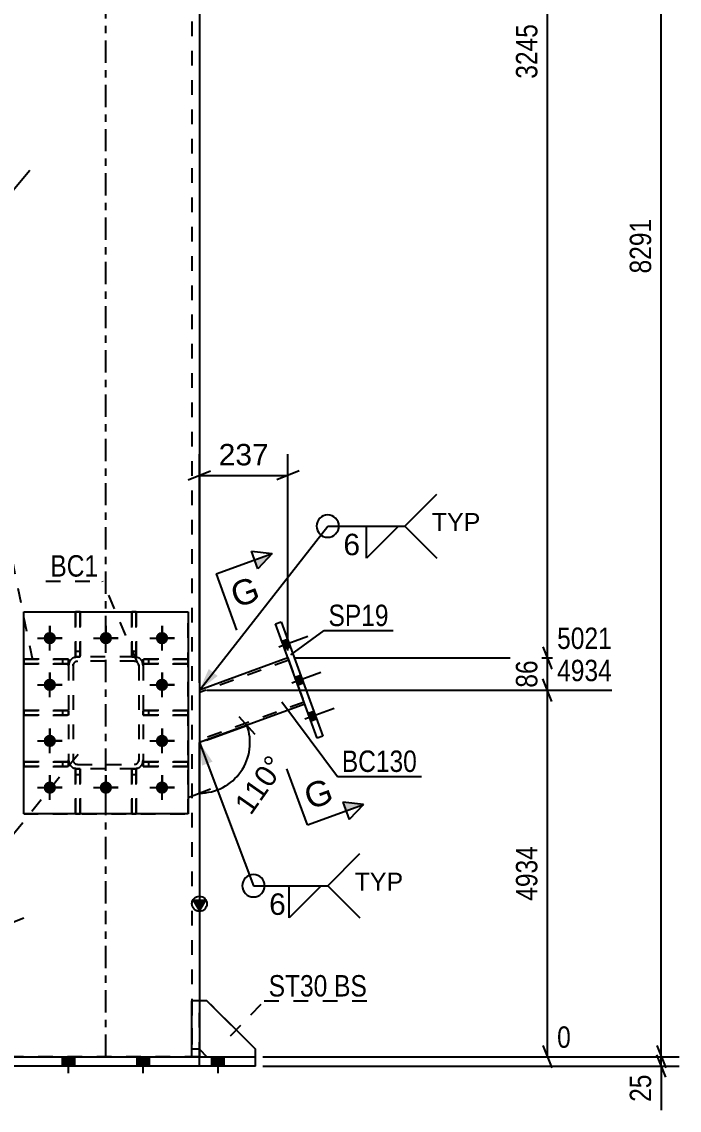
# Model space of a CAD drawing. Header units: millimetres. Extents: x 0 to 841, y 0 to 594.
# Drawn here: x 169.4 to 257.3, y 272.3 to 417.9 of the extents above; entities that cross this region are included whole.
import ezdxf

# ---------------------------------------------------------------- set-up
doc = ezdxf.new("R2010")
doc.units = ezdxf.units.MM
doc.linetypes.add('DXK_LINE_DOT2', pattern=[3.9198, 1.9599, -1.9599])
doc.linetypes.add('DXK_LINE_DOT3', pattern=[5.9187, 2.979, -0.9799, 0.9799, -0.9799])
doc.styles.add('Arial', font='ARIAL.TTF', dxfattribs={"height": 0.2})
doc.styles.add('Arial Narrow', font='ARIALN.TTF', dxfattribs={"height": 0.2})

# ---------------------------------------------------------------- blocks, each defined once
blk = doc.blocks.new('Part-339278137-5560 - 5542')
at = {"linetype": 'Continuous'}
blk.add_hatch(color=2, dxfattribs=at).paths.add_polyline_path([(193.12, 299.01), (192.32, 300.41), (193.92, 300.41)])
at = {"color": 7, "linetype": 'DXK_LINE_DOT3'}
for p, q in [((180.62, 299.95), (180.62, 496.31)), ((180.62, 279.45), (180.62, 298.95))]:
    blk.add_line(p, q, dxfattribs=at)
at = {"color": 7, "linetype": 'DXK_LINE_DOT2'}
for p, q in [((192.12, 496.31), (192.12, 299.95)), ((192.12, 298.95), (192.12, 279.45)), ((193.12, 279.45), (193.12, 286.95)), ((193.12, 279.45), (168.12, 279.45))]:
    blk.add_line(p, q, dxfattribs=at)
at = {"color": 2, "linetype": 'Continuous'}
for p, q in [((193.12, 492.08), (193.12, 299.95)), ((193.12, 299.01), (192.32, 300.41)), ((192.32, 300.41), (193.92, 300.41)), ((193.92, 300.41), (193.12, 299.01)), ((193.12, 298.95), (193.12, 286.95))]:
    blk.add_line(p, q, dxfattribs=at)
blk.add_circle((193.12, 299.91), 1, dxfattribs=at)
blk = doc.blocks.new('Part-339278137-5550 - 5542')
at = {"color": 7, "linetype": 'DXK_LINE_DOT2'}
for p, q in [((175.62, 331.75), (175.71, 332.21)), ((175.71, 332.21), (175.62, 331.75)), ((176.26, 331.98), (176.22, 331.75)), ((176.22, 331.75), (176.26, 331.98)), ((176.36, 332.86), (176.82, 332.95)), ((176.82, 332.95), (176.36, 332.86)), ((176.82, 332.35), (176.59, 332.31)), ((176.59, 332.31), (176.82, 332.35)), ((184.42, 332.95), (176.82, 332.95)), ((184.42, 332.35), (176.82, 332.35)), ((184.42, 332.95), (184.88, 332.86)), ((184.88, 332.86), (184.42, 332.95)), ((184.65, 332.31), (184.42, 332.35)), ((184.42, 332.35), (184.65, 332.31)), ((185.02, 331.75), (184.97, 331.98)), ((184.97, 331.98), (185.02, 331.75)), ((185.53, 332.21), (185.62, 331.75)), ((185.62, 331.75), (185.53, 332.21)), ((175.62, 331.75), (175.62, 319.15)), ((176.22, 331.75), (176.22, 319.15)), ((185.02, 331.75), (185.02, 319.15)), ((185.62, 331.75), (185.62, 319.15)), ((175.71, 318.7), (175.62, 319.15)), ((175.62, 319.15), (175.71, 318.7)), ((176.22, 319.15), (176.26, 318.92)), ((176.26, 318.92), (176.22, 319.15)), ((184.97, 318.92), (185.02, 319.15)), ((185.02, 319.15), (184.97, 318.92)), ((185.62, 319.15), (185.53, 318.7)), ((185.53, 318.7), (185.62, 319.15)), ((176.82, 317.95), (176.36, 318.05)), ((176.36, 318.05), (176.82, 317.95)), ((176.59, 318.6), (176.82, 318.55)), ((176.82, 318.55), (176.59, 318.6)), ((176.82, 318.55), (184.42, 318.55)), ((184.42, 317.95), (176.82, 317.95)), ((184.42, 318.55), (184.65, 318.6)), ((184.65, 318.6), (184.42, 318.55)), ((184.88, 318.05), (184.42, 317.95)), ((184.42, 317.95), (184.88, 318.05))]:
    blk.add_line(p, q, dxfattribs=at)
at = {"color": 7, "linetype": 'DXK_LINE_DOT3'}
blk.add_line((180.62, 325.45), (180.62, 325.45), dxfattribs=at)
at = {"color": 7, "linetype": 'DXK_LINE_DOT2'}
for centre, radius, start, end in [((176.82, 331.75), 1.2, 112.5, 157.5), ((176.82, 331.75), 1.2, 112.5, 157.5), ((176.82, 331.75), 0.6, 112.5, 157.5), ((176.82, 331.75), 0.6, 112.5, 157.5), ((184.42, 331.75), 0.6, 22.5, 67.5), ((184.42, 331.75), 0.6, 22.5, 67.5), ((184.42, 331.75), 1.2, 22.5, 67.5), ((184.42, 331.75), 1.2, 22.5, 67.5), ((176.82, 319.15), 0.6, 202.5, 247.5), ((176.82, 319.15), 0.6, 202.5, 247.5), ((184.42, 319.15), 0.6, 292.5, 337.5), ((184.42, 319.15), 0.6, 292.5, 337.5), ((176.82, 319.15), 1.2, 202.5, 247.5), ((176.82, 319.15), 1.2, 202.5, 247.5), ((184.42, 319.15), 1.2, 292.5, 337.5), ((184.42, 319.15), 1.2, 292.5, 337.5)]:
    blk.add_arc(centre, radius, start, end, dxfattribs=at)
blk = doc.blocks.new('Part-339278137-5694 - 5542')
at = {"color": 7, "linetype": 'DXK_LINE_DOT2'}
for p, q in [((176.57, 332.95), (176.57, 338.95)), ((176.57, 338.95), (177.17, 338.95)), ((177.17, 338.95), (177.17, 332.95)), ((176.57, 333.7), (177.17, 333.7)), ((177.17, 332.95), (176.57, 332.95))]:
    blk.add_line(p, q, dxfattribs=at)
blk = doc.blocks.new('Part-339278137-5676 - 5542')
at = {"color": 2, "linetype": 'Continuous'}
for p, q in [((160.62, 279.45), (200.62, 279.45)), ((160.62, 278.2), (160.62, 279.45)), ((200.62, 278.2), (160.62, 278.2)), ((168.12, 278.2), (168.12, 279.45)), ((193.12, 278.2), (193.12, 279.45)), ((200.62, 278.2), (200.62, 279.45))]:
    blk.add_line(p, q, dxfattribs=at)
at = {"color": 7, "linetype": 'DXK_LINE_DOT2'}
for p, q in [((168.12, 278.2), (168.12, 279.45)), ((193.12, 278.2), (193.12, 279.45))]:
    blk.add_line(p, q, dxfattribs=at)
blk = doc.blocks.new('Part-339278137-5629 - 5542')
at = {"color": 7, "linetype": 'DXK_LINE_DOT2'}
for p, q in [((191.62, 318.88), (185.62, 318.88)), ((185.62, 318.88), (185.62, 318.28)), ((186.37, 318.28), (186.37, 318.88)), ((191.62, 318.28), (191.62, 318.88)), ((185.62, 318.28), (191.62, 318.28))]:
    blk.add_line(p, q, dxfattribs=at)
blk = doc.blocks.new('Part-339278137-5630 - 5542')
at = {"color": 7, "linetype": 'DXK_LINE_DOT2'}
for p, q in [((191.62, 332.63), (185.62, 332.63)), ((185.62, 332.63), (185.62, 332.03)), ((185.62, 332.03), (191.62, 332.03)), ((186.37, 332.03), (186.37, 332.63)), ((191.62, 332.03), (191.62, 332.63))]:
    blk.add_line(p, q, dxfattribs=at)
blk = doc.blocks.new('Part-339278137-5631 - 5542')
at = {"color": 7, "linetype": 'DXK_LINE_DOT2'}
for p, q in [((191.62, 325.75), (185.62, 325.75)), ((185.62, 325.75), (185.62, 325.15)), ((185.62, 325.15), (191.62, 325.15)), ((186.37, 325.15), (186.37, 325.75)), ((191.62, 325.15), (191.62, 325.75))]:
    blk.add_line(p, q, dxfattribs=at)
blk = doc.blocks.new('Part-339278137-5713 - 5542')
at = {"color": 7, "linetype": 'DXK_LINE_DOT2'}
for p, q in [((175.62, 332.63), (169.62, 332.63)), ((169.62, 332.63), (169.62, 332.03)), ((169.62, 332.03), (175.62, 332.03)), ((174.87, 332.03), (174.87, 332.63)), ((175.62, 332.03), (175.62, 332.63))]:
    blk.add_line(p, q, dxfattribs=at)
blk = doc.blocks.new('Part-339278137-5711 - 5542')
at = {"color": 7, "linetype": 'DXK_LINE_DOT2'}
for p, q in [((185.62, 332.03), (185.62, 332.63)), ((185.62, 332.63), (191.62, 332.63)), ((191.62, 332.03), (185.62, 332.03)), ((186.37, 332.03), (186.37, 332.63)), ((191.62, 332.63), (191.62, 332.03))]:
    blk.add_line(p, q, dxfattribs=at)
blk = doc.blocks.new('Part-339278137-5692 - 5542')
at = {"color": 7, "linetype": 'DXK_LINE_DOT2'}
for p, q in [((185.62, 325.15), (185.62, 325.75)), ((185.62, 325.75), (191.62, 325.75)), ((191.62, 325.15), (185.62, 325.15)), ((186.37, 325.15), (186.37, 325.75)), ((191.62, 325.75), (191.62, 325.15))]:
    blk.add_line(p, q, dxfattribs=at)
blk = doc.blocks.new('Part-339278137-5699 - 5542')
at = {"color": 7, "linetype": 'DXK_LINE_DOT2'}
for p, q in [((169.62, 318.88), (175.62, 318.88)), ((169.62, 318.28), (169.62, 318.88)), ((174.87, 318.28), (174.87, 318.88)), ((175.62, 318.88), (175.62, 318.28)), ((175.62, 318.28), (169.62, 318.28))]:
    blk.add_line(p, q, dxfattribs=at)
blk = doc.blocks.new('Bolt-339278137-5583 - 5542')
at = {"color": 1, "linetype": 'Continuous'}
for p, q in [((173.12, 337.1), (173.12, 336.01)), ((180.62, 337.1), (180.62, 336.01)), ((188.12, 337.1), (188.12, 336.01)), ((171.47, 335.45), (172.57, 335.45)), ((173.12, 333.8), (173.12, 334.9)), ((174.77, 335.45), (173.67, 335.45)), ((178.97, 335.45), (180.07, 335.45)), ((180.62, 333.8), (180.62, 334.9)), ((182.27, 335.45), (181.17, 335.45)), ((186.47, 335.45), (187.57, 335.45)), ((188.12, 333.8), (188.12, 334.9)), ((189.77, 335.45), (188.67, 335.45)), ((173.12, 330.85), (173.12, 329.76)), ((188.12, 330.85), (188.12, 329.76)), ((171.47, 329.2), (172.57, 329.2)), ((174.77, 329.2), (173.67, 329.2)), ((186.47, 329.2), (187.57, 329.2)), ((189.77, 329.2), (188.67, 329.2)), ((173.12, 327.55), (173.12, 328.65)), ((188.12, 327.55), (188.12, 328.65)), ((173.12, 323.35), (173.12, 322.26)), ((188.12, 323.35), (188.12, 322.26)), ((171.47, 321.7), (172.57, 321.7)), ((173.12, 320.05), (173.12, 321.15)), ((174.77, 321.7), (173.67, 321.7)), ((186.47, 321.7), (187.57, 321.7)), ((188.12, 320.05), (188.12, 321.15)), ((189.77, 321.7), (188.67, 321.7)), ((173.12, 317.1), (173.12, 316.01)), ((180.62, 317.1), (180.62, 316.01)), ((188.12, 317.1), (188.12, 316.01)), ((171.47, 315.45), (172.57, 315.45)), ((173.12, 313.8), (173.12, 314.9)), ((174.77, 315.45), (173.67, 315.45)), ((178.97, 315.45), (180.07, 315.45)), ((180.62, 313.8), (180.62, 314.9)), ((182.27, 315.45), (181.17, 315.45)), ((186.47, 315.45), (187.57, 315.45)), ((188.12, 313.8), (188.12, 314.9)), ((189.77, 315.45), (188.67, 315.45))]:
    blk.add_line(p, q, dxfattribs=at)
blk = doc.blocks.new('Part-339278137-5665 - 5542')
at = {"color": 2, "linetype": 'Continuous'}
for p, q in [((204.96, 332.8), (193.12, 328.49)), ((207.21, 326.6), (193.12, 321.47))]:
    blk.add_line(p, q, dxfattribs=at)
at = {"color": 7, "linetype": 'DXK_LINE_DOT2'}
for p, q in [((205.06, 332.52), (193.12, 328.17)), ((204.96, 332.8), (207.21, 326.6)), ((193.12, 328.49), (193.12, 321.47)), ((207.11, 326.88), (193.12, 321.79))]:
    blk.add_line(p, q, dxfattribs=at)
blk = doc.blocks.new('Bolt-339278137-5584 - 5542')
at = {"linetype": 'Continuous'}
for points in [[(164.79, 278.2), (166.44, 278.2), (166.44, 279.45), (164.79, 279.45)], [(164.79, 278.2), (166.44, 278.2), (166.44, 279.45), (164.79, 279.45)], [(174.79, 278.2), (176.44, 278.2), (176.44, 279.45), (174.79, 279.45)], [(174.79, 278.2), (176.44, 278.2), (176.44, 279.45), (174.79, 279.45)], [(184.79, 278.2), (186.44, 278.2), (186.44, 279.45), (184.79, 279.45)], [(184.79, 278.2), (186.44, 278.2), (186.44, 279.45), (184.79, 279.45)], [(194.79, 278.2), (196.44, 278.2), (196.44, 279.45), (194.79, 279.45)], [(194.79, 278.2), (196.44, 278.2), (196.44, 279.45), (194.79, 279.45)]]:
    blk.add_hatch(color=1, dxfattribs=at).paths.add_polyline_path(points)
at = {"color": 1, "linetype": 'Continuous'}
for p, q in [((164.79, 278.2), (164.79, 279.45)), ((164.79, 278.2), (164.79, 279.45)), ((165.62, 277.25), (165.62, 279.45)), ((165.62, 277.25), (165.62, 279.45)), ((166.44, 278.2), (166.44, 279.45)), ((166.44, 278.2), (166.44, 279.45)), ((174.79, 278.2), (174.79, 279.45)), ((174.79, 278.2), (174.79, 279.45)), ((175.62, 277.25), (175.62, 279.45)), ((175.62, 277.25), (175.62, 279.45)), ((176.44, 278.2), (176.44, 279.45)), ((176.44, 278.2), (176.44, 279.45)), ((184.79, 278.2), (184.79, 279.45)), ((184.79, 278.2), (184.79, 279.45)), ((185.62, 277.25), (185.62, 279.45)), ((185.62, 277.25), (185.62, 279.45)), ((186.44, 278.2), (186.44, 279.45)), ((186.44, 278.2), (186.44, 279.45)), ((194.79, 278.2), (194.79, 279.45)), ((194.79, 278.2), (194.79, 279.45)), ((195.62, 277.25), (195.62, 279.45)), ((195.62, 277.25), (195.62, 279.45)), ((196.44, 278.2), (196.44, 279.45)), ((196.44, 278.2), (196.44, 279.45))]:
    blk.add_line(p, q, dxfattribs=at)
blk = doc.blocks.new('Part-339278137-5696 - 5542')
at = {"color": 7, "linetype": 'DXK_LINE_DOT2'}
for p, q in [((176.57, 311.95), (176.57, 317.95)), ((176.57, 317.95), (177.17, 317.95)), ((177.17, 317.95), (177.17, 311.95)), ((176.57, 317.2), (177.17, 317.2)), ((177.17, 311.95), (176.57, 311.95))]:
    blk.add_line(p, q, dxfattribs=at)
blk = doc.blocks.new('Bolt-339278137-5590 - 5542')
at = {"linetype": 'Continuous'}
for points in [[(205.27, 334.27), (204.9, 335.31), (204.14, 335.03), (204.52, 334)], [(205.27, 334.27), (204.9, 335.31), (204.14, 335.03), (204.52, 334)], [(205.27, 334.27), (204.9, 335.31), (204.14, 335.03), (204.52, 334)], [(207.02, 329.46), (206.65, 330.49), (205.9, 330.22), (206.27, 329.18)], [(207.02, 329.46), (206.65, 330.49), (205.9, 330.22), (206.27, 329.18)], [(208.78, 324.64), (208.4, 325.67), (207.65, 325.4), (208.03, 324.37)], [(208.78, 324.64), (208.4, 325.67), (207.65, 325.4), (208.03, 324.37)], [(208.78, 324.64), (208.4, 325.67), (207.65, 325.4), (208.03, 324.37)]]:
    blk.add_hatch(color=1, dxfattribs=at).paths.add_polyline_path(points)
at = {"color": 1, "linetype": 'Continuous'}
for p, q in [((203.72, 334.29), (207.62, 335.71)), ((203.72, 334.29), (207.62, 335.71)), ((203.72, 334.29), (207.62, 335.71)), ((204.14, 335.03), (204.9, 335.31)), ((204.14, 335.03), (204.9, 335.31)), ((204.14, 335.03), (204.9, 335.31)), ((204.52, 334), (205.27, 334.27)), ((204.52, 334), (205.27, 334.27)), ((204.52, 334), (205.27, 334.27)), ((205.47, 329.48), (209.37, 330.9)), ((205.47, 329.48), (209.37, 330.9)), ((205.9, 330.22), (206.65, 330.49)), ((205.9, 330.22), (206.65, 330.49)), ((206.27, 329.18), (207.02, 329.46)), ((206.27, 329.18), (207.02, 329.46)), ((207.23, 324.66), (211.13, 326.08)), ((207.23, 324.66), (211.13, 326.08)), ((207.23, 324.66), (211.13, 326.08)), ((207.65, 325.4), (208.4, 325.67)), ((207.65, 325.4), (208.4, 325.67)), ((207.65, 325.4), (208.4, 325.67)), ((208.03, 324.37), (208.78, 324.64)), ((208.03, 324.37), (208.78, 324.64)), ((208.03, 324.37), (208.78, 324.64))]:
    blk.add_line(p, q, dxfattribs=at)
blk = doc.blocks.new('Bolt-339278137-5591 - 5542')
at = {"linetype": 'Continuous'}
for points in [[(172.29, 335.45, -1), (173.94, 335.45, -1)], [(179.79, 335.45, -1), (181.44, 335.45, -1)], [(187.29, 335.45, -1), (188.94, 335.45, -1)], [(172.29, 329.2, -1), (173.94, 329.2, -1)], [(187.29, 329.2, -1), (188.94, 329.2, -1)], [(172.29, 321.7, -1), (173.94, 321.7, -1)], [(187.29, 321.7, -1), (188.94, 321.7, -1)], [(172.29, 315.45, -1), (173.94, 315.45, -1)], [(179.79, 315.45, -1), (181.44, 315.45, -1)], [(187.29, 315.45, -1), (188.94, 315.45, -1)]]:
    blk.add_hatch(color=1, dxfattribs=at).paths.add_polyline_path(points)
at = {"color": 1, "linetype": 'Continuous'}
for p, q in [((173.12, 333.8), (173.12, 337.1)), ((180.62, 333.8), (180.62, 337.1)), ((188.12, 333.8), (188.12, 337.1)), ((171.47, 335.45), (174.77, 335.45)), ((178.97, 335.45), (182.27, 335.45)), ((186.47, 335.45), (189.77, 335.45)), ((173.12, 327.55), (173.12, 330.85)), ((188.12, 327.55), (188.12, 330.85)), ((171.47, 329.2), (174.77, 329.2)), ((186.47, 329.2), (189.77, 329.2)), ((173.12, 320.05), (173.12, 323.35)), ((188.12, 320.05), (188.12, 323.35)), ((171.47, 321.7), (174.77, 321.7)), ((186.47, 321.7), (189.77, 321.7)), ((173.12, 313.8), (173.12, 317.1)), ((180.62, 313.8), (180.62, 317.1)), ((188.12, 313.8), (188.12, 317.1)), ((171.47, 315.45), (174.77, 315.45)), ((178.97, 315.45), (182.27, 315.45)), ((186.47, 315.45), (189.77, 315.45))]:
    blk.add_line(p, q, dxfattribs=at)
blk = doc.blocks.new('Part-339278137-5671 - 5542')
at = {"color": 7, "linetype": 'DXK_LINE_DOT2'}
for p, q in [((169.62, 311.95), (169.62, 338.95)), ((169.62, 338.95), (191.62, 338.95)), ((191.62, 311.95), (191.62, 338.95)), ((169.62, 311.95), (191.62, 311.95))]:
    blk.add_line(p, q, dxfattribs=at)
blk = doc.blocks.new('Part-339278137-5613 - 5542')
at = {"color": 2, "linetype": 'Continuous'}
for p, q in [((203.31, 337.34), (204.06, 337.61)), ((208.86, 322.07), (203.31, 337.34)), ((204.06, 337.61), (209.61, 322.34)), ((209.61, 322.34), (208.86, 322.07))]:
    blk.add_line(p, q, dxfattribs=at)
blk = doc.blocks.new('Part-339278137-5709 - 5542')
at = {"color": 7, "linetype": 'DXK_LINE_DOT2'}
for p, q in [((169.62, 325.75), (175.62, 325.75)), ((169.62, 325.15), (169.62, 325.75)), ((175.62, 325.15), (169.62, 325.15)), ((174.87, 325.15), (174.87, 325.75)), ((175.62, 325.75), (175.62, 325.15))]:
    blk.add_line(p, q, dxfattribs=at)
blk = doc.blocks.new('Part-339278137-5651 - 5542')
at = {"color": 7, "linetype": 'DXK_LINE_DOT2'}
for p, q in [((175.62, 331.75), (175.71, 332.21)), ((175.71, 332.21), (175.62, 331.75)), ((176.26, 331.98), (176.22, 331.75)), ((176.22, 331.75), (176.26, 331.98)), ((176.36, 332.86), (176.82, 332.95)), ((176.82, 332.95), (176.36, 332.86)), ((176.82, 332.35), (176.59, 332.31)), ((176.59, 332.31), (176.82, 332.35)), ((184.42, 332.95), (176.82, 332.95)), ((184.42, 332.35), (176.82, 332.35)), ((184.42, 332.95), (184.88, 332.86)), ((184.88, 332.86), (184.42, 332.95)), ((184.65, 332.31), (184.42, 332.35)), ((184.42, 332.35), (184.65, 332.31)), ((185.02, 331.75), (184.97, 331.98)), ((184.97, 331.98), (185.02, 331.75)), ((185.53, 332.21), (185.62, 331.75)), ((185.62, 331.75), (185.53, 332.21)), ((175.62, 331.75), (175.62, 319.15)), ((176.22, 331.75), (176.22, 319.15)), ((185.02, 331.75), (185.02, 319.15)), ((185.62, 331.75), (185.62, 319.15)), ((175.71, 318.7), (175.62, 319.15)), ((175.62, 319.15), (175.71, 318.7)), ((176.22, 319.15), (176.26, 318.92)), ((176.26, 318.92), (176.22, 319.15)), ((184.97, 318.92), (185.02, 319.15)), ((185.02, 319.15), (184.97, 318.92)), ((185.62, 319.15), (185.53, 318.7)), ((185.53, 318.7), (185.62, 319.15)), ((176.82, 317.95), (176.36, 318.05)), ((176.36, 318.05), (176.82, 317.95)), ((176.59, 318.6), (176.82, 318.55)), ((176.82, 318.55), (176.59, 318.6)), ((176.82, 318.55), (184.42, 318.55)), ((184.42, 317.95), (176.82, 317.95)), ((184.42, 318.55), (184.65, 318.6)), ((184.65, 318.6), (184.42, 318.55)), ((184.88, 318.05), (184.42, 317.95)), ((184.42, 317.95), (184.88, 318.05))]:
    blk.add_line(p, q, dxfattribs=at)
at = {"color": 7, "linetype": 'DXK_LINE_DOT3'}
blk.add_line((180.62, 325.45), (180.62, 325.45), dxfattribs=at)
at = {"color": 7, "linetype": 'DXK_LINE_DOT2'}
for centre, radius, start, end in [((176.82, 331.75), 1.2, 112.5, 157.5), ((176.82, 331.75), 1.2, 112.5, 157.5), ((176.82, 331.75), 0.6, 112.5, 157.5), ((176.82, 331.75), 0.6, 112.5, 157.5), ((184.42, 331.75), 0.6, 22.5, 67.5), ((184.42, 331.75), 0.6, 22.5, 67.5), ((184.42, 331.75), 1.2, 22.5, 67.5), ((184.42, 331.75), 1.2, 22.5, 67.5), ((176.82, 319.15), 0.6, 202.5, 247.5), ((176.82, 319.15), 0.6, 202.5, 247.5), ((184.42, 319.15), 0.6, 292.5, 337.5), ((184.42, 319.15), 0.6, 292.5, 337.5), ((176.82, 319.15), 1.2, 202.5, 247.5), ((176.82, 319.15), 1.2, 202.5, 247.5), ((184.42, 319.15), 1.2, 292.5, 337.5), ((184.42, 319.15), 1.2, 292.5, 337.5)]:
    blk.add_arc(centre, radius, start, end, dxfattribs=at)
blk = doc.blocks.new('Part-339278137-5693 - 5542')
at = {"color": 7, "linetype": 'DXK_LINE_DOT2'}
for p, q in [((184.07, 332.95), (184.07, 338.95)), ((184.07, 338.95), (184.67, 338.95)), ((184.67, 338.95), (184.67, 332.95)), ((184.07, 333.7), (184.67, 333.7)), ((184.67, 332.95), (184.07, 332.95))]:
    blk.add_line(p, q, dxfattribs=at)
blk = doc.blocks.new('Part-339278137-5695 - 5542')
at = {"color": 7, "linetype": 'DXK_LINE_DOT2'}
for p, q in [((184.07, 311.95), (184.07, 317.95)), ((184.07, 317.95), (184.67, 317.95)), ((184.67, 317.95), (184.67, 311.95)), ((184.07, 317.2), (184.67, 317.2)), ((184.67, 311.95), (184.07, 311.95))]:
    blk.add_line(p, q, dxfattribs=at)
blk = doc.blocks.new('Part-339278137-5697 - 5542')
at = {"color": 2, "linetype": 'Continuous'}
for p, q in [((169.62, 311.95), (169.62, 338.95)), ((169.62, 338.95), (191.62, 338.95)), ((191.62, 338.95), (191.62, 311.95)), ((191.62, 311.95), (169.62, 311.95))]:
    blk.add_line(p, q, dxfattribs=at)
blk = doc.blocks.new('Part-339278137-5698 - 5542')
at = {"color": 7, "linetype": 'DXK_LINE_DOT2'}
for p, q in [((184.67, 317.95), (184.07, 317.95)), ((184.07, 317.95), (184.07, 311.95)), ((184.67, 311.95), (184.67, 317.95)), ((184.07, 317.2), (184.67, 317.2)), ((184.07, 311.95), (184.67, 311.95))]:
    blk.add_line(p, q, dxfattribs=at)
blk = doc.blocks.new('Part-339278137-5704 - 5542')
at = {"color": 7, "linetype": 'DXK_LINE_DOT2'}
for p, q in [((169.62, 332.63), (175.62, 332.63)), ((169.62, 332.03), (169.62, 332.63)), ((175.62, 332.03), (169.62, 332.03)), ((174.87, 332.03), (174.87, 332.63)), ((175.62, 332.63), (175.62, 332.03))]:
    blk.add_line(p, q, dxfattribs=at)
blk = doc.blocks.new('Part-339278137-5710 - 5542')
at = {"color": 7, "linetype": 'DXK_LINE_DOT2'}
for p, q in [((185.62, 318.28), (185.62, 318.88)), ((185.62, 318.88), (191.62, 318.88)), ((186.37, 318.28), (186.37, 318.88)), ((191.62, 318.88), (191.62, 318.28)), ((191.62, 318.28), (185.62, 318.28))]:
    blk.add_line(p, q, dxfattribs=at)
blk = doc.blocks.new('Part-339278137-5712 - 5542')
at = {"color": 7, "linetype": 'DXK_LINE_DOT2'}
for p, q in [((175.62, 318.88), (169.62, 318.88)), ((169.62, 318.88), (169.62, 318.28)), ((174.87, 318.28), (174.87, 318.88)), ((175.62, 318.28), (175.62, 318.88)), ((169.62, 318.28), (175.62, 318.28))]:
    blk.add_line(p, q, dxfattribs=at)
blk = doc.blocks.new('Part-339278137-5714 - 5542')
at = {"color": 7, "linetype": 'DXK_LINE_DOT2'}
for p, q in [((175.62, 325.75), (169.62, 325.75)), ((169.62, 325.75), (169.62, 325.15)), ((169.62, 325.15), (175.62, 325.15)), ((174.87, 325.15), (174.87, 325.75)), ((175.62, 325.15), (175.62, 325.75))]:
    blk.add_line(p, q, dxfattribs=at)
blk = doc.blocks.new('Part-339278137-5715 - 5542')
at = {"color": 7, "linetype": 'DXK_LINE_DOT2'}
for p, q in [((176.57, 338.95), (176.57, 332.95)), ((177.17, 338.95), (176.57, 338.95)), ((177.17, 332.95), (177.17, 338.95)), ((176.57, 333.7), (177.17, 333.7)), ((176.57, 332.95), (177.17, 332.95))]:
    blk.add_line(p, q, dxfattribs=at)
blk = doc.blocks.new('Part-339278137-5716 - 5542')
at = {"color": 7, "linetype": 'DXK_LINE_DOT2'}
for p, q in [((184.07, 338.95), (184.07, 332.95)), ((184.67, 338.95), (184.07, 338.95)), ((184.67, 332.95), (184.67, 338.95)), ((184.07, 333.7), (184.67, 333.7)), ((184.07, 332.95), (184.67, 332.95))]:
    blk.add_line(p, q, dxfattribs=at)
blk = doc.blocks.new('Part-339278137-5717 - 5542')
at = {"color": 7, "linetype": 'DXK_LINE_DOT2'}
for p, q in [((177.17, 317.95), (176.57, 317.95)), ((176.57, 317.95), (176.57, 311.95)), ((177.17, 311.95), (177.17, 317.95)), ((176.57, 317.2), (177.17, 317.2)), ((176.57, 311.95), (177.17, 311.95))]:
    blk.add_line(p, q, dxfattribs=at)
blk = doc.blocks.new('Part-339278137-23988 - 5542')
at = {"color": 7, "linetype": 'DXK_LINE_DOT2'}
for p, q in [((192.12, 286.95), (192.12, 279.45)), ((193.12, 286.95), (192.12, 286.95)), ((193.12, 279.45), (193.12, 286.95)), ((193.12, 280.45), (192.12, 280.45)), ((192.12, 279.45), (193.12, 279.45))]:
    blk.add_line(p, q, dxfattribs=at)
blk = doc.blocks.new('Part-339278137-23981 - 5542')
at = {"color": 7, "linetype": 'DXK_LINE_DOT2'}
for p, q in [((194.12, 286.95), (193.12, 286.95)), ((193.12, 286.95), (193.12, 280.45)), ((200.62, 280.45), (194.12, 286.95)), ((193.12, 280.45), (194.12, 279.45)), ((200.62, 279.45), (200.62, 280.45)), ((194.12, 279.45), (200.62, 279.45))]:
    blk.add_line(p, q, dxfattribs=at)
blk = doc.blocks.new('Part-339278137-23982 - 5542')
at = {"color": 2, "linetype": 'Continuous'}
for p, q in [((194.12, 286.95), (193.12, 286.95)), ((194.12, 286.95), (200.62, 280.45)), ((193.12, 280.45), (194.12, 279.45)), ((200.62, 279.45), (200.62, 280.45))]:
    blk.add_line(p, q, dxfattribs=at)
at = {"color": 7, "linetype": 'DXK_LINE_DOT2'}
for p, q in [((193.12, 286.95), (193.12, 280.45)), ((194.12, 279.45), (200.62, 279.45))]:
    blk.add_line(p, q, dxfattribs=at)
blk = doc.blocks.new('Part-339278137-23986 - 5542')
at = {"color": 2, "linetype": 'Continuous'}
for p, q in [((192.12, 279.45), (192.12, 286.95)), ((193.12, 286.95), (192.12, 286.95)), ((193.12, 286.95), (193.12, 279.45)), ((193.12, 280.45), (192.12, 280.45)), ((193.12, 279.45), (192.12, 279.45))]:
    blk.add_line(p, q, dxfattribs=at)
blk = doc.blocks.new('StraightDimension-339278137-33492 - 5542')
at = {"color": 7, "linetype": 'Continuous'}
for p, q in [((254.27, 280.95), (255.47, 277.95)), ((255.47, 276.7), (254.27, 279.7)), ((201.62, 279.45), (257.27, 279.45)), ((201.62, 278.2), (257.27, 278.2)), ((254.87, 278.2), (254.87, 279.45)), ((254.87, 278.2), (254.87, 272.3)), ((254.87, 278.2), (254.87, 272.3))]:
    blk.add_line(p, q, dxfattribs=at)
at = {"color": 0}
blk.add_wipeout([(254.12, 277.68), (249.92, 277.68), (249.92, 272.82), (254.12, 272.82)], dxfattribs=at)
at = {"color": 3, "style": 'Arial Narrow'}
blk.add_text('25', height=2.863, rotation=90.0002, dxfattribs=at).set_placement((253.52, 273.42))
blk = doc.blocks.new('StraightDimension-339278137-33491 - 5542')
at = {"color": 7, "linetype": 'Continuous'}
for p, q in [((254.87, 279.45), (254.87, 496.31)), ((254.27, 280.95), (255.47, 277.95)), ((201.62, 279.45), (257.27, 279.45))]:
    blk.add_line(p, q, dxfattribs=at)
at = {"color": 0}
blk.add_wipeout([(254.12, 392.14), (249.92, 392.14), (249.92, 383.63), (254.12, 383.63)], dxfattribs=at)
at = {"color": 3, "style": 'Arial Narrow'}
blk.add_text('8291', height=2.863, rotation=90.0002, dxfattribs=at).set_placement((253.52, 384.23))
blk = doc.blocks.new('AngleDimension-339278137-34058 - 5542')
at = {"color": 7, "linetype": 'Continuous'}
for p, q in [((198.39, 324.98), (200.55, 322.58)), ((199.47, 323.78), (193.12, 321.47)), ((194.06, 321.81), (199.47, 323.78)), ((193.12, 314.71), (193.12, 321.47)), ((191.62, 314.11), (194.62, 315.31))]:
    blk.add_line(p, q, dxfattribs=at)
blk.add_arc((193.12, 321.47), 6.76, 270, 20, dxfattribs=at)
at = {"color": 0}
blk.add_wipeout([(205.55, 318.55), (202.11, 320.95), (196.68, 313.2), (200.12, 310.79)], dxfattribs=at)
at = {"color": 3, "style": 'Arial'}
blk.add_text('110°', height=2.865, rotation=54.9982, dxfattribs=at).set_placement((199.97, 311.62))
blk = doc.blocks.new('StraightDimension-339278137-14591 - 5542')
at = {"color": 7, "linetype": 'Continuous'}
for p, q in [((239.65, 332.8), (239.65, 495.06)), ((239.05, 334.3), (240.25, 331.3)), ((205.96, 332.8), (248.26, 332.8))]:
    blk.add_line(p, q, dxfattribs=at)
at = {"color": 0}
blk.add_wipeout([(238.9, 418.19), (234.7, 418.19), (234.7, 409.68), (238.9, 409.68)], dxfattribs=at)
at = {"color": 3, "style": 'Arial Narrow'}
blk.add_text('3245', height=2.863, rotation=90.0002, dxfattribs=at).set_placement((238.3, 410.28))
blk = doc.blocks.new('StraightDimension-339278137-14592 - 5542')
at = {"color": 7, "linetype": 'Continuous'}
for p, q in [((239.05, 334.3), (240.25, 331.3)), ((205.96, 332.8), (248.26, 332.8)), ((239.65, 328.49), (239.65, 332.8)), ((240.25, 326.99), (239.05, 329.99)), ((194.12, 328.49), (248.26, 328.49))]:
    blk.add_line(p, q, dxfattribs=at)
at = {"color": 0, "linetype": 'Continuous'}
blk.add_wipeout([(248.86, 333.4), (248.86, 337.6), (240.35, 337.6), (240.35, 333.4)], dxfattribs=at)
at = {"color": 0}
blk.add_wipeout([(238.9, 333.07), (234.7, 333.07), (234.7, 328.22), (238.9, 328.22)], dxfattribs=at)
at = {"color": 3, "linetype": 'Continuous', "style": 'Arial Narrow'}
blk.add_text('5021', height=2.863, dxfattribs=at).set_placement((240.95, 334))
at = {"color": 3, "style": 'Arial Narrow'}
blk.add_text('86', height=2.863, rotation=90.0002, dxfattribs=at).set_placement((238.3, 328.82))
blk = doc.blocks.new('StraightDimension-339278137-14593 - 5542')
at = {"color": 7, "linetype": 'Continuous'}
for p, q in [((240.25, 326.99), (239.05, 329.99)), ((194.12, 328.49), (248.26, 328.49)), ((239.65, 279.45), (239.65, 328.49)), ((239.05, 280.95), (240.25, 277.95)), ((201.62, 279.45), (242.78, 279.45))]:
    blk.add_line(p, q, dxfattribs=at)
at = {"color": 0}
blk.add_wipeout([(238.9, 308.23), (234.7, 308.23), (234.7, 299.72), (238.9, 299.72)], dxfattribs=at)
at = {"color": 3, "style": 'Arial Narrow'}
blk.add_text('4934', height=2.863, rotation=90.0002, dxfattribs=at).set_placement((238.3, 300.32))
at = {"color": 0, "linetype": 'Continuous'}
for points in [[(248.86, 329.09), (248.86, 333.29), (240.35, 333.29), (240.35, 329.09)], [(243.38, 280.05), (243.38, 284.25), (240.35, 284.25), (240.35, 280.05)]]:
    blk.add_wipeout(points, dxfattribs=at)
at = {"color": 3, "linetype": 'Continuous', "style": 'Arial Narrow'}
for s, height, p in [('4934', 2.863, (240.95, 329.69)), ('0', 2.86, (240.95, 280.65))]:
    blk.add_text(s, height=height, dxfattribs=at).set_placement(p)
blk = doc.blocks.new('StraightDimension-339278137-36149 - 5542')
at = {"color": 7, "linetype": 'Continuous'}
for p, q in [((75.46, 353.63), (75.46, 295.04)), ((168.12, 320.48), (168.12, 295.04)), ((76.96, 298.04), (73.96, 296.84)), ((75.46, 297.44), (168.12, 297.44)), ((166.62, 296.84), (169.62, 298.04))]:
    blk.add_line(p, q, dxfattribs=at)
at = {"color": 0}
blk.add_wipeout([(126.84, 298.19), (126.84, 302.39), (116.74, 302.39), (116.74, 298.19)], dxfattribs=at)
at = {"color": 3, "style": 'Arial'}
blk.add_text('1853', height=2.865, dxfattribs=at).set_placement((117.34, 298.79))
blk = doc.blocks.new('StraightDimension-339278137-36156 - 5542')
at = {"color": 7, "linetype": 'Continuous'}
for p, q in [((193.12, 329.49), (193.12, 360.06)), ((204.96, 333.8), (204.96, 360.06)), ((191.62, 356.61), (194.62, 357.81)), ((193.12, 357.21), (204.96, 357.21)), ((206.46, 357.81), (203.46, 356.61))]:
    blk.add_line(p, q, dxfattribs=at)
at = {"color": 0}
blk.add_wipeout([(202.97, 357.96), (202.97, 362.16), (195.1, 362.16), (195.1, 357.96)], dxfattribs=at)
at = {"color": 3, "style": 'Arial'}
blk.add_text('237', height=2.865, dxfattribs=at).set_placement((195.7, 358.56))
blk = doc.blocks.new('Mark-339278137-5609 - 5542')
at = {"color": 0}
blk.add_wipeout([(218.42, 337.06), (218.42, 340.06), (210.38, 340.06), (210.38, 337.06)], dxfattribs=at)
blk.add_wipeout([(218.42, 337.06), (218.42, 340.06), (210.38, 340.06), (210.38, 337.06)], dxfattribs=at)
at = {"color": 30, "linetype": 'Continuous'}
for p, q in [((205.35, 333.23), (209.78, 336.46)), ((209.78, 336.46), (219.02, 336.46))]:
    blk.add_line(p, q, dxfattribs=at)
at = {"color": 3, "style": 'Arial Narrow'}
blk.add_text('SP19', height=2.863, dxfattribs=at).set_placement((210.38, 337.06))
blk = doc.blocks.new('Mark-339278137-5546 - 5542')
at = {"color": 0}
blk.add_wipeout([(179.58, 343.68), (179.58, 346.68), (173.19, 346.68), (173.19, 343.68)], dxfattribs=at)
blk.add_wipeout([(179.58, 343.68), (179.58, 346.68), (173.19, 346.68), (173.19, 343.68)], dxfattribs=at)
at = {"color": 30, "linetype": 'DXK_LINE_DOT2'}
for p in [(172.59, 343.08), (184.84, 332.18)]:
    blk.add_line(p, (180.18, 343.08), dxfattribs=at)
at = {"color": 3, "style": 'Arial Narrow'}
blk.add_text('BC1', height=2.863, dxfattribs=at).set_placement((173.19, 343.68))
blk = doc.blocks.new('Mark-339278137-5556 - 5542')
at = {"color": 0}
blk.add_wipeout([(164.58, 392.3), (164.58, 395.3), (158.55, 395.3), (158.55, 392.3)], dxfattribs=at)
blk.add_wipeout([(164.58, 392.3), (164.58, 395.3), (158.55, 395.3), (158.55, 392.3)], dxfattribs=at)
at = {"color": 30, "linetype": 'Continuous'}
for p in [(170.46, 397.99), (157.95, 391.7)]:
    blk.add_line(p, (165.18, 391.7), dxfattribs=at)
at = {"color": 3, "style": 'Arial Narrow'}
blk.add_text('C50', height=2.863, dxfattribs=at).set_placement((158.55, 392.3))
blk = doc.blocks.new('Mark-339278137-5647 - 5542')
at = {"color": 0}
blk.add_wipeout([(162.75, 303.77), (162.75, 306.77), (156.36, 306.77), (156.36, 303.77)], dxfattribs=at)
blk.add_wipeout([(162.75, 303.77), (162.75, 306.77), (156.36, 306.77), (156.36, 303.77)], dxfattribs=at)
at = {"color": 30, "linetype": 'DXK_LINE_DOT2'}
for p in [(176.9, 319.89), (155.76, 303.17)]:
    blk.add_line(p, (163.35, 303.17), dxfattribs=at)
at = {"color": 3, "style": 'Arial Narrow'}
blk.add_text('BC1', height=2.863, dxfattribs=at).set_placement((156.36, 303.77))
blk = doc.blocks.new('Mark-339278137-5700 - 5542')
at = {"color": 0}
blk.add_wipeout([(166.33, 352.34), (166.33, 355.34), (160.3, 355.34), (160.3, 352.34)], dxfattribs=at)
blk.add_wipeout([(166.33, 352.34), (166.33, 355.34), (160.3, 355.34), (160.3, 352.34)], dxfattribs=at)
at = {"color": 30, "linetype": 'DXK_LINE_DOT2'}
for p in [(159.7, 351.74), (170.83, 332.49)]:
    blk.add_line(p, (166.93, 351.74), dxfattribs=at)
at = {"color": 3, "style": 'Arial Narrow'}
blk.add_text('ST5', height=2.863, dxfattribs=at).set_placement((160.3, 352.34))
blk = doc.blocks.new('WeldMark-339278137-6079 - 5542')
at = {"linetype": 'Continuous'}
blk.add_hatch(color=30, dxfattribs=at).paths.add_polyline_path([(193.47, 318.4), (193.12, 321.47), (194.88, 318.93)])
at = {"color": 30, "linetype": 'Continuous'}
blk.add_line((193.12, 321.47), (200.34, 302.33), dxfattribs=at)
at = {"color": 3, "linetype": 'Continuous'}
for q in [(214.55, 306.62), (214.55, 298.05)]:
    blk.add_line((210.27, 302.33), q, dxfattribs=at)
blk.add_arc((200.34, 302.33), 1.5, 90, 270, dxfattribs=at)
at = {"color": 0}
blk.add_wipeout([(204.47, 298.23), (204.47, 301.63), (202.24, 301.63), (202.24, 298.23)], dxfattribs=at)
at = {"color": 30, "linetype": 'Continuous'}
blk.add_line((200.34, 302.33), (210.27, 302.33), dxfattribs=at)
at = {"color": 3, "linetype": 'Continuous'}
for p, q in [((205.12, 302.33), (209.41, 302.33)), ((209.41, 302.33), (205.12, 298.05)), ((205.12, 298.05), (205.12, 302.33))]:
    blk.add_line(p, q, dxfattribs=at)
blk.add_arc((200.34, 302.33), 1.5, 270, 90, dxfattribs=at)
at = {"color": 3, "style": 'Arial'}
blk.add_text('6', height=2.87, dxfattribs=at).set_placement((202.44, 298.43))
at = {"color": 0, "linetype": 'Continuous'}
blk.add_wipeout([(220.35, 301.68), (220.35, 304.18), (213.87, 304.18), (213.87, 301.68)], dxfattribs=at)
blk.add_wipeout([(220.35, 301.68), (220.35, 304.18), (213.87, 304.18), (213.87, 301.68)], dxfattribs=at)
at = {"color": 3, "linetype": 'Continuous', "style": 'Arial'}
blk.add_text('TYP', height=2.388, dxfattribs=at).set_placement((213.87, 301.68))
blk = doc.blocks.new('WeldMark-339278137-6085 - 5542')
at = {"linetype": 'Continuous'}
blk.add_hatch(color=30, dxfattribs=at).paths.add_polyline_path([(195.56, 330.39), (193.12, 328.49), (194.37, 331.32)])
at = {"color": 3, "linetype": 'Continuous'}
for q in [(224.87, 354.72), (224.87, 346.15)]:
    blk.add_line((220.59, 350.44), q, dxfattribs=at)
at = {"color": 30, "linetype": 'Continuous'}
blk.add_line((193.12, 328.49), (210.27, 350.44), dxfattribs=at)
at = {"color": 3, "linetype": 'Continuous'}
blk.add_arc((210.27, 350.44), 1.5, 90, 270, dxfattribs=at)
at = {"color": 0}
blk.add_wipeout([(214.79, 346.34), (214.79, 349.74), (212.17, 349.74), (212.17, 346.34)], dxfattribs=at)
at = {"color": 30, "linetype": 'Continuous'}
blk.add_line((210.27, 350.44), (220.59, 350.44), dxfattribs=at)
at = {"color": 3, "linetype": 'Continuous'}
for p, q in [((215.45, 350.44), (219.73, 350.44)), ((219.73, 350.44), (215.45, 346.15)), ((215.45, 346.15), (215.45, 350.44))]:
    blk.add_line(p, q, dxfattribs=at)
blk.add_arc((210.27, 350.44), 1.5, 270, 90, dxfattribs=at)
at = {"color": 3, "style": 'Arial'}
blk.add_text('6', height=2.87, dxfattribs=at).set_placement((212.37, 346.54))
at = {"color": 0, "linetype": 'Continuous'}
blk.add_wipeout([(230.67, 349.79), (230.67, 352.29), (224.19, 352.29), (224.19, 349.79)], dxfattribs=at)
blk.add_wipeout([(230.67, 349.79), (230.67, 352.29), (224.19, 352.29), (224.19, 349.79)], dxfattribs=at)
at = {"color": 3, "linetype": 'Continuous', "style": 'Arial'}
blk.add_text('TYP', height=2.388, dxfattribs=at).set_placement((224.19, 349.79))
blk = doc.blocks.new('Mark-339278137-14712 - 5542')
at = {"color": 0}
blk.add_wipeout([(222.21, 317.55), (222.21, 320.55), (212.16, 320.55), (212.16, 317.55)], dxfattribs=at)
blk.add_wipeout([(222.21, 317.55), (222.21, 320.55), (212.16, 320.55), (212.16, 317.55)], dxfattribs=at)
at = {"color": 30, "linetype": 'Continuous'}
for p, q in [((204.15, 326.91), (211.56, 316.95)), ((211.56, 316.95), (222.81, 316.95))]:
    blk.add_line(p, q, dxfattribs=at)
at = {"color": 3, "style": 'Arial Narrow'}
blk.add_text('BC130', height=2.863, dxfattribs=at).set_placement((212.16, 317.55))
blk = doc.blocks.new('SectionMark-339278137-19824 - 5542')
at = {"linetype": 'Continuous'}
for points in [[(200.93, 344.73), (200.5, 345.91), (202.85, 346.76)], [(212.72, 312.34), (212.29, 313.52), (215.07, 313.2)]]:
    blk.add_hatch(color=6, dxfattribs=at).paths.add_polyline_path(points)
at = {"color": 6, "linetype": 'Continuous'}
for p, q in [((200.93, 344.73), (200.08, 347.08)), ((200.08, 347.08), (202.85, 346.76)), ((202.85, 346.76), (200.93, 344.73)), ((215.07, 313.2), (212.29, 313.52)), ((212.29, 313.52), (213.15, 311.17)), ((215.07, 313.2), (213.15, 311.17))]:
    blk.add_line(p, q, dxfattribs=at)
at = {"color": 0, "linetype": 'Continuous'}
for points in [[(201.48, 340.68), (200.28, 343.97), (196.87, 342.73), (198.07, 339.44)], [(211.3, 313.69), (210.11, 316.98), (206.7, 315.74), (207.89, 312.45)]]:
    blk.add_wipeout(points, dxfattribs=at)
at = {"color": 6, "linetype": 'Continuous'}
for p, q in [((195.34, 344.03), (202.85, 346.76)), ((195.34, 344.03), (198.07, 336.51)), ((207.55, 310.46), (204.82, 317.98)), ((207.55, 310.46), (215.07, 313.2))]:
    blk.add_line(p, q, dxfattribs=at)
at = {"color": 3, "linetype": 'Continuous', "style": 'Arial'}
for p in [(198.07, 339.44), (207.89, 312.45)]:
    blk.add_text('G', height=3.34, rotation=20.002, dxfattribs=at).set_placement(p)
blk = doc.blocks.new('MarkSet-339278137-33590 - 5542')
at = {"color": 0}
for points in [[(210.23, 287.51), (210.23, 290.51), (202.38, 290.51), (202.38, 287.51)], [(215.52, 287.51), (215.52, 290.51), (211.13, 290.51), (211.13, 287.51)]]:
    blk.add_wipeout(points, dxfattribs=at)
for points in [[(210.23, 287.51), (210.23, 290.51), (202.38, 290.51), (202.38, 287.51)], [(215.52, 287.51), (215.52, 290.51), (211.13, 290.51), (211.13, 287.51)]]:
    blk.add_wipeout(points, dxfattribs=at)
at = {"color": 30, "linetype": 'DXK_LINE_DOT2'}
for p, q in [((197.27, 282.27), (201.78, 286.91)), ((201.78, 286.91), (216.12, 286.91))]:
    blk.add_line(p, q, dxfattribs=at)
at = {"color": 3, "style": 'Arial Narrow'}
for s, p in [('ST30', (202.38, 287.51)), ('BS', (211.13, 287.51))]:
    blk.add_text(s, height=2.863, dxfattribs=at).set_placement(p)

msp = doc.modelspace()

# ---------------------------------------------------------------- block references
for name in ['Part-339278137-5560 - 5542', 'Part-339278137-5671 - 5542', 'Part-339278137-5697 - 5542', 'Part-339278137-5694 - 5542', 'Part-339278137-5715 - 5542', 'Part-339278137-5693 - 5542', 'Part-339278137-5716 - 5542', 'Bolt-339278137-5583 - 5542', 'Bolt-339278137-5591 - 5542', 'Part-339278137-5613 - 5542', 'Bolt-339278137-5590 - 5542', 'Part-339278137-5713 - 5542', 'Part-339278137-5704 - 5542', 'Part-339278137-5550 - 5542', 'Part-339278137-5651 - 5542', 'Part-339278137-5630 - 5542', 'Part-339278137-5711 - 5542', 'Part-339278137-5665 - 5542', 'Part-339278137-5709 - 5542', 'Part-339278137-5714 - 5542', 'Part-339278137-5631 - 5542', 'Part-339278137-5692 - 5542', 'Part-339278137-5699 - 5542', 'Part-339278137-5712 - 5542', 'Part-339278137-5629 - 5542', 'Part-339278137-5710 - 5542', 'Part-339278137-5696 - 5542', 'Part-339278137-5717 - 5542', 'Part-339278137-5695 - 5542', 'Part-339278137-5698 - 5542', 'Part-339278137-23988 - 5542', 'Part-339278137-23986 - 5542', 'Part-339278137-23981 - 5542', 'Part-339278137-23982 - 5542', 'StraightDimension-339278137-33492 - 5542', 'Part-339278137-5676 - 5542', 'Bolt-339278137-5584 - 5542']:
    msp.add_blockref(name, (0, 0))

# ---------------------------------------------------------------- next in the draw order: block references
for name in ['StraightDimension-339278137-33491 - 5542', 'Mark-339278137-5556 - 5542', 'StraightDimension-339278137-36149 - 5542', 'Mark-339278137-5546 - 5542']:
    msp.add_blockref(name, (0, 0))

# ---------------------------------------------------------------- next in the draw order: block references
for name in ['StraightDimension-339278137-14591 - 5542', 'Mark-339278137-5700 - 5542', 'AngleDimension-339278137-34058 - 5542', 'Mark-339278137-5647 - 5542']:
    msp.add_blockref(name, (0, 0))

# ---------------------------------------------------------------- next in the draw order: block references
msp.add_blockref('StraightDimension-339278137-14592 - 5542', (0, 0))

# ---------------------------------------------------------------- next in the draw order: block references
msp.add_blockref('StraightDimension-339278137-14593 - 5542', (0, 0))

# ---------------------------------------------------------------- next in the draw order: block references
for name in ['StraightDimension-339278137-36156 - 5542', 'WeldMark-339278137-6079 - 5542', 'MarkSet-339278137-33590 - 5542']:
    msp.add_blockref(name, (0, 0))

# ---------------------------------------------------------------- next in the draw order: block references
for name in ['Mark-339278137-5609 - 5542', 'Mark-339278137-14712 - 5542']:
    msp.add_blockref(name, (0, 0))

# ---------------------------------------------------------------- next in the draw order: block references
msp.add_blockref('WeldMark-339278137-6085 - 5542', (0, 0))

# ---------------------------------------------------------------- next in the draw order: block references
msp.add_blockref('SectionMark-339278137-19824 - 5542', (0, 0))

doc.saveas('drawing.dxf')
